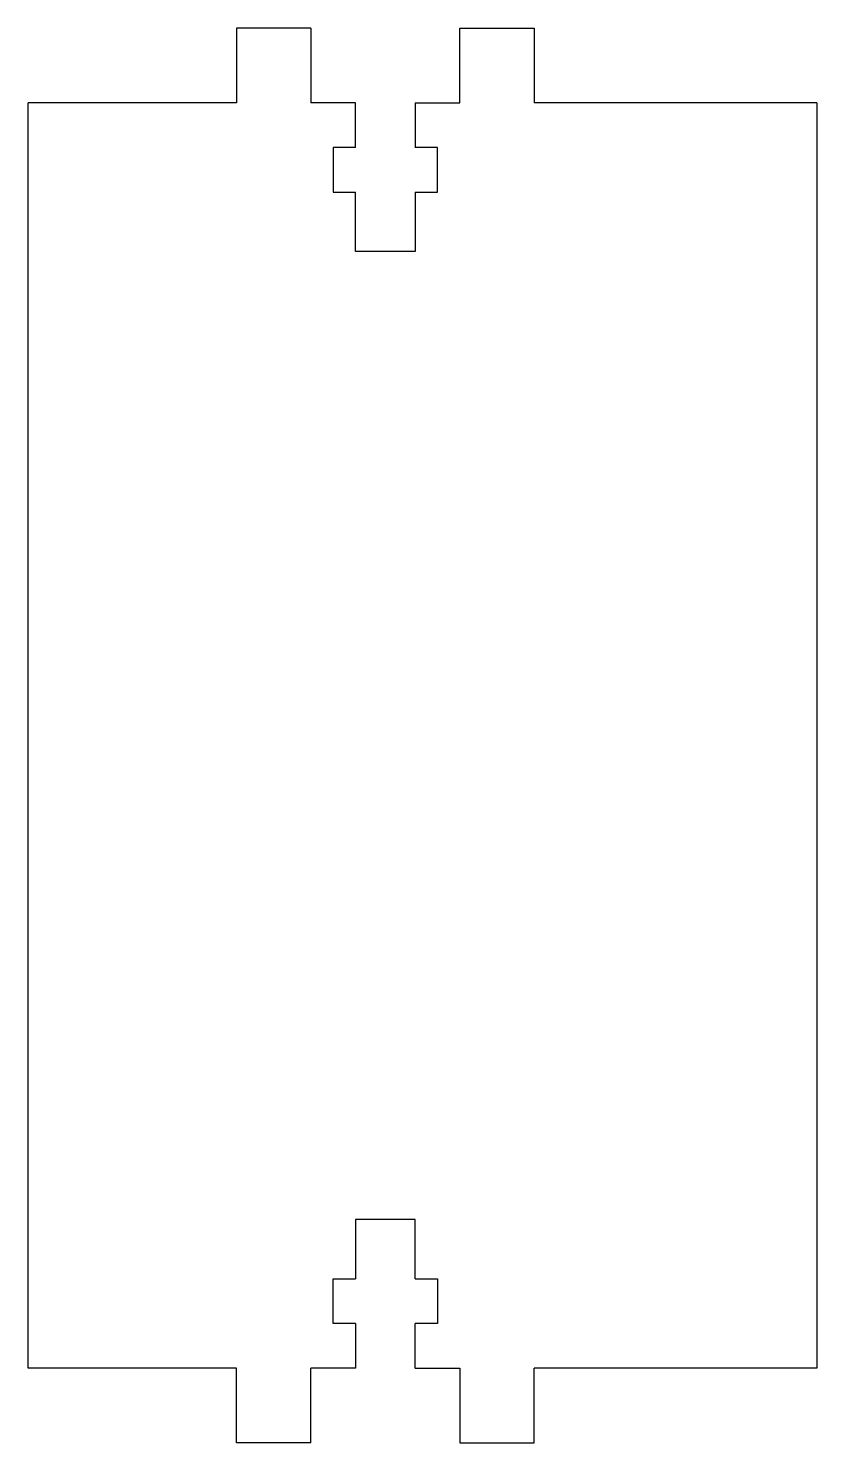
# Model space of a CAD drawing. Header units: millimetres. Extents: x -24 to 29, y -5 to 90.
import ezdxf

# ---------------------------------------------------------------- set-up
doc = ezdxf.new("R2010")
doc.units = ezdxf.units.MM

msp = doc.modelspace()

# ---------------------------------------------------------------- linework, layer by layer
at = {"color": 7, "linetype": 'Continuous', "lineweight": 25}
for p, q in [((-5, 90), (-10, 90)), ((-10, 90), (-10, 85)), ((-5, 90), (-5, 85)), ((5, 90), (10, 90)), ((5, 85), (5, 90)), ((10, 90), (10, 85)), ((-10, 85), (-24, 85)), ((-24, 0), (-24, 85)), ((-2, 85), (-5, 85)), ((-2, 82), (-2, 85)), ((2, 85), (5, 85)), ((2, 85), (2, 82)), ((29, 85), (10, 85)), ((29, 85), (29, 0)), ((-2, 82), (-3.5, 82)), ((-3.5, 82), (-3.5, 79)), ((3.5, 82), (2, 82)), ((3.5, 79), (3.5, 82)), ((-3.5, 79), (-2, 79)), ((-2, 75), (-2, 79)), ((2, 79), (3.5, 79)), ((2, 79), (2, 75)), ((2, 75), (-2, 75)), ((-2, 10), (-2, 6)), ((2, 10), (-2, 10)), ((2, 6), (2, 10)), ((-3.5, 3), (-3.5, 6)), ((-3.5, 6), (-2, 6)), ((2, 6), (3.5, 6)), ((3.5, 6), (3.5, 3)), ((-2, 3), (-3.5, 3)), ((-2, 3), (-2, 0)), ((3.5, 3), (2, 3)), ((2, 0), (2, 3)), ((-10, 0), (-24, 0)), ((-10, -5), (-10, 0)), ((-5, -5), (-5, 0)), ((-2, 0), (-5, 0)), ((2, 0), (5, 0)), ((5, 0), (5, -5)), ((10, -5), (10, 0)), ((29, 0), (10, 0)), ((-5, -5), (-10, -5)), ((5, -5), (10, -5))]:
    msp.add_line(p, q, dxfattribs=at)

doc.saveas('drawing.dxf')
